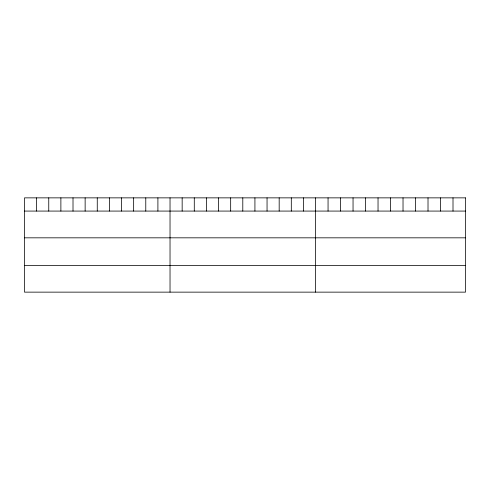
<?xml version="1.0" encoding="UTF-8"?>
<svg xmlns="http://www.w3.org/2000/svg" width="490" height="490" viewBox="0 0 490 490"><rect width="100%" height="100%" fill="white"/><g stroke="black" fill="none" stroke-linecap="round" stroke-linejoin="round"><path stroke-width="0.73" d="M24.5 211.074L465.5 211.074M24.5 237.828L465.5 237.828M24.5 265.39L465.5 265.39M453.005 197.862L453.005 211.074M440.51 197.862L440.51 211.074M428.015 197.862L428.015 211.074M415.52 197.862L415.52 211.074M403.025 197.862L403.025 211.074M390.53 197.862L390.53 211.074M378.035 197.862L378.035 211.074M365.54 197.862L365.54 211.074M353.045 197.862L353.045 211.074M340.55 197.862L340.55 211.074M328.055 197.862L328.055 211.074M315.56 197.862L315.56 292.138M303.433 197.862L303.433 211.074M291.305 197.862L291.305 211.074M279.178 197.862L279.178 211.074M267.05 197.862L267.05 211.074M254.923 197.862L254.923 211.074M242.795 197.862L242.795 211.074M230.668 197.862L230.668 211.074M218.54 197.862L218.54 211.074M206.413 197.862L206.413 211.074M194.285 197.862L194.285 211.074M182.157 197.862L182.157 211.074M170.03 197.862L170.03 292.138M157.903 197.862L157.903 211.074M145.775 197.862L145.775 211.074M133.648 197.862L133.648 211.074M121.52 197.862L121.52 211.074M109.392 197.862L109.392 211.074M97.265 197.862L97.265 211.074M85.138 197.862L85.138 211.074M73.01 197.862L73.01 211.074M60.883 197.862L60.883 211.074M48.755 197.862L48.755 211.074M36.627 197.862L36.627 211.074M465.5 197.862L24.5 197.862L24.5 292.138L465.5 292.138L465.5 197.862"/></g></svg>
